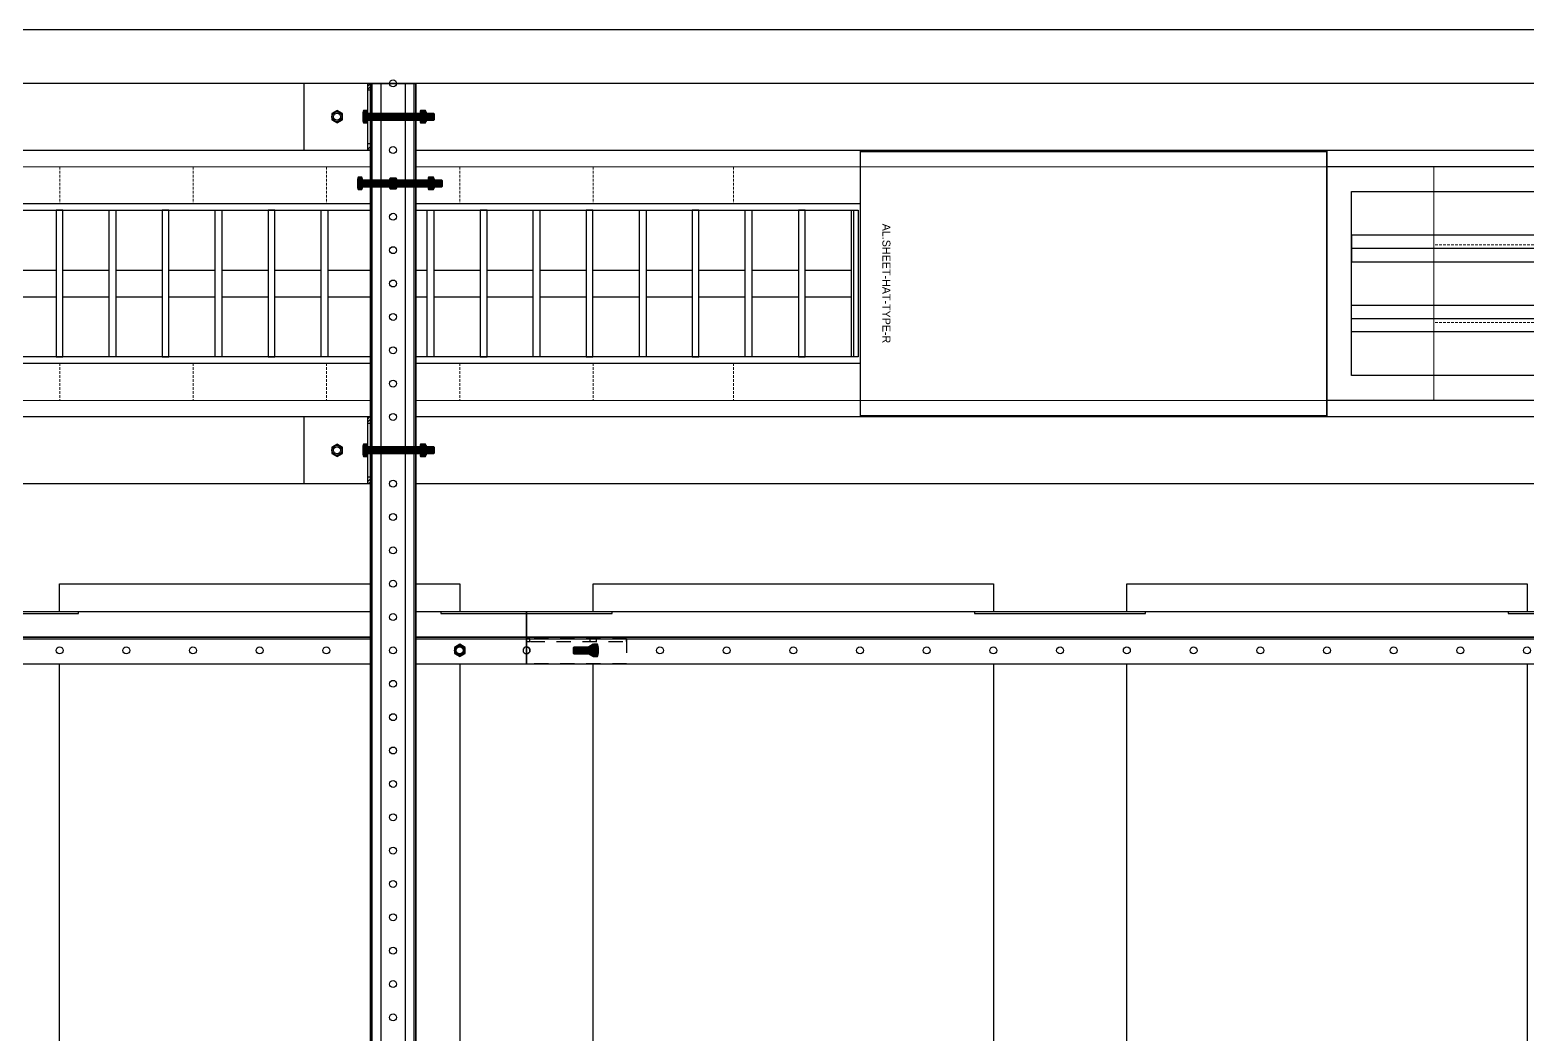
# Model space of a CAD drawing. Header units: millimetres. Extents: x -962357 to -591296, y -223672 to 59420.
# Drawn here: x -793352 to -792230, y -177079 to -176326 of the extents above; entities that cross this region are included whole.
import ezdxf
from ezdxf.enums import TextEntityAlignment as Align

# ---------------------------------------------------------------- set-up
doc = ezdxf.new("R2010")
doc.units = ezdxf.units.MM
doc.linetypes.add('DPA_Hidden 50', pattern=[3, 2, -1])
doc.linetypes.add('TA_HL_003.00000', pattern=[19.5, 10.65, -8.85])
for name, color, linetype in [('000 - H A T C H', 8, 'Continuous'), ('000 - WIPEOUT', 250, 'Continuous'), ('001 - ASCESSORIES', 251, 'Continuous'), ('A04_TUBE SERIES', 2, 'Continuous'), ('A11_ALU.SOLID SHEET', 2, 'Continuous')]:
    doc.layers.add(name, color=color, linetype=linetype)
doc.layers.add('A-GLAZ-CURT', color=2, linetype='Continuous', lineweight=9)
pattern_1 = [(110, (-0.5, 0), (-0.939693, -0.34202), []), (110, (-0.2012, 0.6409), (-0.939693, -0.34202), [1.25, -0.25, 0, -0.25])]

# ---------------------------------------------------------------- blocks, each defined once
blk = doc.blocks.new('*U4621')
at = {"color": 1}
blk.add_wipeout([(600, -60), (-600, -60), (-600, 60), (600, 60)], dxfattribs=at).dxf.layer = '000 - WIPEOUT'
at = {"layer": '001 - ASCESSORIES', "color": 0}
blk.add_lwpolyline([(600, -60), (-600, -60), (-600, 60), (600, 60)], close=True, dxfattribs=at)
at = {"layer": '001 - ASCESSORIES'}
for points in [[(595, -55), (-595, -55), (-595, 55), (595, 55)], [(-2.5, -55), (2.5, -55), (2.5, 55), (-2.5, 55)], [(42.2, -55), (37.2, -55), (37.2, 55), (42.2, 55)], [(77, -55), (82, -55), (82, 55), (77, 55)], [(121.7, -55), (116.7, -55), (116.7, 55), (121.7, 55)], [(156.4, -55), (161.4, -55), (161.4, 55), (156.4, 55)], [(201.2, -55), (196.2, -55), (196.2, 55), (201.2, 55)], [(235.9, -55), (240.9, -55), (240.9, 55), (235.9, 55)], [(280.6, -55), (275.6, -55), (275.6, 55), (280.6, 55)], [(315.4, -55), (320.4, -55), (320.4, 55), (315.4, 55)], [(360.1, -55), (355.1, -55), (355.1, 55), (360.1, 55)], [(394.8, -55), (399.8, -55), (399.8, 55), (394.8, 55)], [(439.6, -55), (434.6, -55), (434.6, 55), (439.6, 55)], [(474.3, -55), (479.3, -55), (479.3, 55), (474.3, 55)], [(519, -55), (514, -55), (514, 55), (519, 55)], [(553.8, -55), (558.8, -55), (558.8, 55), (553.8, 55)], [(598.5, -55), (593.5, -55), (593.5, 55), (598.5, 55)]]:
    blk.add_lwpolyline(points, close=True, dxfattribs=at)
for points in [[(-37.2, 10), (-2.5, 10)], [(2.5, 10), (37.2, 10)], [(42.2, 10), (77, 10)], [(82, 10), (116.7, 10)], [(121.7, 10), (156.4, 10)], [(161.4, 10), (196.2, 10)], [(201.2, 10), (235.9, 10)], [(240.9, 10), (275.6, 10)], [(280.6, 10), (315.4, 10)], [(320.4, 10), (355.1, 10)], [(360.1, 10), (394.8, 10)], [(399.8, 10), (434.6, 10)], [(439.6, 10), (474.3, 10)], [(479.3, 10), (514, 10)], [(519, 10), (553.8, 10)], [(558.8, 10), (593.5, 10)], [(-37.2, -10), (-2.5, -10)], [(2.5, -10), (37.2, -10)], [(42.2, -10), (77, -10)], [(82, -10), (116.7, -10)], [(121.7, -10), (156.4, -10)], [(161.4, -10), (196.2, -10)], [(201.2, -10), (235.9, -10)], [(240.9, -10), (275.6, -10)], [(280.6, -10), (315.4, -10)], [(320.4, -10), (355.1, -10)], [(360.1, -10), (394.8, -10)], [(399.8, -10), (434.6, -10)], [(439.6, -10), (474.3, -10)], [(479.3, -10), (514, -10)], [(519, -10), (553.8, -10)], [(558.8, -10), (593.5, -10)]]:
    blk.add_lwpolyline(points, dxfattribs=at)
blk = doc.blocks.new('*U4622')
at = {"layer": 'A11_ALU.SOLID SHEET', "color": 0}
blk.add_lwpolyline([(350, -98.8), (350, 98.8), (0, 98.8), (0, -98.8)], close=True, dxfattribs=at)
at = {"layer": 'Defpoints', "color": 250}
blk.add_point((0, 0), dxfattribs=at)
blk.add_text('AL.SHEET-HAT-TYPE-R', height=6, rotation=270, dxfattribs=at).set_placement((15, 0), align=Align.BOTTOM_CENTER)
blk = doc.blocks.new('*U4623')
at = {"layer": '001 - ASCESSORIES', "color": 0, "linetype": 'ByBlock'}
blk.add_lwpolyline([(800, 87.5), (-800, 87.5), (-800, -87.5), (800, -87.5)], close=True, dxfattribs=at)
at = {"layer": '001 - ASCESSORIES', "linetype": 'ByBlock'}
for points in [[(-781.5, 69), (781.5, 69), (781.5, -69), (-781.5, -69)], [(781.5, 36.3), (-781.5, 36.3), (-781.5, 16.3), (781.5, 16.3)], [(-781.5, -16.3), (781.5, -16.3), (781.5, -36.3), (-781.5, -36.3)]]:
    blk.add_lwpolyline(points, close=True, dxfattribs=at)
for points in [[(781.5, 26.3), (-781.5, 26.3)], [(-781.5, -26.3), (781.5, -26.3)]]:
    blk.add_lwpolyline(points, dxfattribs=at)
blk = doc.blocks.new('*U4642')
blk.add_attdef('EXTR.OVL-LENGTH_', (-25, -59.1), '', height=5)
blk.add_wipeout([(-25, 0), (25, 0), (25, 67400), (-25, 67400)]).dxf.layer = '000 - WIPEOUT'
at = {"layer": 'A04_TUBE SERIES', "color": 0}
blk.add_lwpolyline([(-25, 0), (25, 0), (25, 67400), (-25, 67400)], close=True, dxfattribs=at)
blk = doc.blocks.new('*U4644')
blk.add_attdef('EXTR.OVL-LENGTH_', (-25, -59.1), '', height=5)
blk.add_wipeout([(-25, 0), (25, 0), (25, 67400), (-25, 67400)]).dxf.layer = '000 - WIPEOUT'
at = {"layer": 'A04_TUBE SERIES', "color": 0}
blk.add_lwpolyline([(-25, 0), (25, 0), (25, 67400), (-25, 67400)], close=True, dxfattribs=at)
blk = doc.blocks.new('*U4717')
at = {"color": 3}
for points in [[(-1050, -24850), (1050, -24850), (1050, -25150), (-1050, -25150)], [(-1050, -25250), (1050, -25250), (1050, -25550), (-1050, -25550)], [(-1050, -25650), (1050, -25650), (1050, -25950), (-1050, -25950)]]:
    blk.add_wipeout(points, dxfattribs=at).dxf.layer = '000 - WIPEOUT'
at = {"layer": 'A11_ALU.SOLID SHEET', "color": 0, "linetype": 'ByBlock'}
for points in [[(-1050, -25150), (1050, -25150), (1050, -24850), (-1050, -24850)], [(-1050, -25550), (1050, -25550), (1050, -25250), (-1050, -25250)], [(-1050, -25950), (1050, -25950), (1050, -25650), (-1050, -25650)]]:
    blk.add_lwpolyline(points, close=True, dxfattribs=at)
blk = doc.blocks.new('000 - ASSCESSORIES_FAMELINE_GALV.BRACKET_FITTING_Z-PROFILE_HR-02B_TOP_VIEW')
blk.add_wipeout([(-1200, 39), (1200, 39), (1200, 0), (-1200, 0)]).dxf.layer = '000 - WIPEOUT'
at = {"layer": '001 - ASCESSORIES', "linetype": 'ByBlock'}
blk.add_line((1200, 20.2), (-1200, 20.2), dxfattribs=at)
at = {"layer": '001 - ASCESSORIES'}
blk.add_line((1200, 19), (-1200, 19), dxfattribs=at)
at = {"layer": '001 - ASCESSORIES', "color": 0}
blk.add_lwpolyline([(-1200, 39), (-1200, 19), (1200, 19), (1200, 39)], close=True, dxfattribs=at)
at = {"layer": '001 - ASCESSORIES'}
blk.add_lwpolyline([(-1200, 19), (-1200, 0), (1200, 0), (1200, 19)], close=True, dxfattribs=at)
at = {"layer": '001 - ASCESSORIES', "color": 2}
for points in [[(-1200, 1.2), (-1200, 0), (-1135.9, 0), (-1135.9, 1.2)], [(-864.1, 1.2), (-864.1, 0), (-735.9, 0), (-735.9, 1.2)], [(335.9, 1.2), (335.9, 0), (464.1, 0), (464.1, 1.2)], [(735.9, 1.2), (735.9, 0), (864.1, 0), (864.1, 1.2)], [(1135.9, 1.2), (1135.9, 0), (1200, 0), (1200, 1.2)]]:
    blk.add_lwpolyline(points, close=True, dxfattribs=at)
at = {"layer": '001 - ASCESSORIES'}
for centre in [(-1150, 29), (-1100, 29), (-1050, 29), (-1000, 29), (-950, 29), (-900, 29), (-850, 29), (450, 29), (500, 29), (550, 29), (600, 29), (650, 29), (700, 29), (750, 29), (800, 29), (850, 29), (900, 29), (950, 29), (1000, 29), (1050, 29), (1100, 29), (1150, 29)]:
    blk.add_circle(centre, 2.6, dxfattribs=at)
for centre, start, end in [((-1200, 29), 270, 90), ((1200, 29), 90, 270)]:
    blk.add_arc(centre, 2.6, start, end, dxfattribs=at)
blk = doc.blocks.new('000 - ASSCESSORIES_FAMELINE_GALV._SPICE-FOR_HR-02B_TOP_VIEW')
at = {"layer": '001 - ASCESSORIES', "linetype": 'ByBlock'}
blk.add_lwpolyline([(-75, 6.8), (75, 6.8), (75, 8.8), (-75, 8.8)], close=True, dxfattribs=at)
at = {"layer": '001 - ASCESSORIES', "color": 0, "linetype": 'ByBlock'}
blk.add_lwpolyline([(-75, 8.8), (75, 8.8), (75, -10), (-75, -10)], close=True, dxfattribs=at)
at = {"layer": '001 - ASCESSORIES', "color": 1}
for points in [[(-57.6, 6.8), (-42.4, 6.8), (-42.4, 8.8), (-57.6, 8.8)], [(-2.6, 6.8), (2.6, 6.8), (2.6, 8.8), (-2.6, 8.8)], [(47.4, 6.8), (52.6, 6.8), (52.6, 8.8), (47.4, 8.8)]]:
    blk.add_lwpolyline(points, close=True, dxfattribs=at)
blk.add_lwpolyline([(-55, -2.6), (-45, -2.6, 1), (-45, 2.6), (-55, 2.6, 1)], format="xyb", close=True, dxfattribs=at)
at = {"layer": '001 - ASCESSORIES'}
for centre in [(0, 0), (50, 0)]:
    blk.add_circle(centre, 2.6, dxfattribs=at)
blk = doc.blocks.new('*U4659')
at = {"layer": '001 - ASCESSORIES', "color": 0, "linetype": 'ByBlock'}
blk.add_blockref('000 - ASSCESSORIES_FAMELINE_GALV._SPICE-FOR_HR-02B_TOP_VIEW', (0, 0), dxfattribs=at)
blk = doc.blocks.new('*U4682')
at = {"color": 1}
for p, q in [((-3.5, 3.5), (3.5, 3.5)), ((-3.5, 0), (3.5, 0))]:
    blk.add_line(p, q, dxfattribs=at)
at = {"color": 0}
for points in [[(-2.3, 3.2, 0.249855), (-4.6, 3.2), (-4.6, 0.3, 0.249855), (-2.3, 0.3)], [(2.3, 3.2, 0.062432), (0, 3.5, 0.062432), (-2.3, 3.2), (-2.3, 0.3, 0.061701), (0, 0, 0.061701), (2.3, 0.3)], [(4.6, 3.2, 0.249855), (2.3, 3.2), (2.3, 0.3, 0.249855), (4.6, 0.3)]]:
    blk.add_lwpolyline(points, format="xyb", close=True, dxfattribs=at)
blk = doc.blocks.new('*U4688')
at = {"layer": '000 - H A T C H'}
h = blk.add_hatch(dxfattribs=at)
h.set_pattern_fill('ANSI35', color=8, scale=4, angle=65)
h.set_pattern_definition(pattern_1)
h.paths.add_polyline_path([(0, -2.5), (14.5, -2.5), (14.5, 2.5), (0, 2.5)])
at = {"color": 8}
blk.add_line((14.5, -2.5), (14.5, 2.5), dxfattribs=at)
at = {"color": 1}
blk.add_lwpolyline([(14.5, 2.5), (0, 2.5), (0, -2.5), (14.5, -2.5), (15, -2), (15, 2)], close=True, dxfattribs=at)
blk = doc.blocks.new('*U4699')
at = {"layer": '000 - H A T C H'}
h = blk.add_hatch(color=250, dxfattribs=at)
h.dxf.hatch_style = 1
edge = h.paths.add_edge_path()
edge.add_line((-0.3, -4.6), (-3.2, -4.6))
edge.add_arc((-1, -3.5), 2.45, 180, 208.0569, ccw=False)
edge.add_line((-3.5, -3.5), (-3.5, 0))
edge.add_arc((5.9, 0), 9.36, 179.9761, 180.0239, ccw=False)
edge.add_line((-3.5, 0), (-3.5, 0))
edge.add_arc((5.9, 0), 9.36, 179.9761, 180.0239, ccw=False)
edge.add_line((-3.5, 0), (-3.5, 3.5))
edge.add_arc((-1, 3.5), 2.45, 151.9431, 180, ccw=False)
edge.add_line((-3.2, 4.6), (-0.3, 4.6))
edge.add_arc((-2.5, 3.5), 2.45, 360, 388.0569, ccw=False)
edge.add_line((0, 3.5), (0, -3.5))
edge.add_arc((-2.5, -3.5), 2.45, 331.9431, 360, ccw=False)
blk.add_blockref('*U4688', (0, 0))
at = {"layer": '001 - ASCESSORIES', "rotation": 90}
blk.add_blockref('*U4682', (0, 0), dxfattribs=at)
blk = doc.blocks.new('*U4663')
at = {"layer": '001 - ASCESSORIES', "color": 0}
blk.add_lwpolyline([(4.6, 0), (2.3, 4), (-2.3, 4), (-4.6, 0), (-2.3, -4), (2.3, -4)], close=True, dxfattribs=at)
at = {"layer": '001 - ASCESSORIES', "color": 8}
blk.add_circle((0, 0), 3.85, dxfattribs=at)
at = {"layer": '001 - ASCESSORIES', "color": 0}
blk.add_circle((0, 0), 2.6, dxfattribs=at)
blk = doc.blocks.new('*U4664')
at = {"layer": '000 - H A T C H'}
h = blk.add_hatch(color=250, dxfattribs=at)
h.dxf.hatch_style = 1
h.paths.add_polyline_path([(4, -2.3), (4, 2.3), (0, 4.6), (-4, 2.3), (-4, -2.3), (0, -4.6)])
h.paths.add_polyline_path([(0, -2.6, -1), (0, 2.6, -1)], flags=16)
at = {"layer": '001 - ASCESSORIES', "color": 0, "rotation": 270}
blk.add_blockref('*U4663', (0, 0), dxfattribs=at)
blk = doc.blocks.new('*U4947')
blk.add_blockref('*U4699', (-25150, -10))
at = {"layer": '001 - ASCESSORIES', "color": 0, "linetype": 'ByBlock'}
blk.add_blockref('000 - ASSCESSORIES_FAMELINE_GALV.BRACKET_FITTING_Z-PROFILE_HR-02B_TOP_VIEW', (-26400, -39), dxfattribs=at)
blk.add_blockref('*U4699', (-25250, -10))
at = {"layer": '001 - ASCESSORIES', "linetype": 'TA_HL_003.00000', "rotation": 180}
blk.add_blockref('*U4659', (-25200, -10), dxfattribs=at)
blk.add_blockref('*U4659', (-25200, -10), dxfattribs=at)
at = {"layer": '001 - ASCESSORIES'}
blk.add_blockref('*U4664', (-25250, -10), dxfattribs=at)
at = {"layer": '001 - ASCESSORIES', "color": 0, "linetype": 'ByBlock'}
blk.add_blockref('000 - ASSCESSORIES_FAMELINE_GALV.BRACKET_FITTING_Z-PROFILE_HR-02B_TOP_VIEW', (-24000, -39), dxfattribs=at)
at = {"layer": '001 - ASCESSORIES'}
blk.add_blockref('*U4664', (-25150, -10), dxfattribs=at)
blk = doc.blocks.new('*U4945')
at = {"color": 6}
blk.add_wipeout([(1425, -17), (-1425, -17), (-1425, 17), (1425, 17)], dxfattribs=at).dxf.layer = '000 - WIPEOUT'
at = {"layer": '001 - ASCESSORIES', "color": 0, "linetype": 'ByBlock'}
for p, q in [((1425, 15.8), (-1425, 15.8)), ((1425, -15.8), (-1425, -15.8))]:
    blk.add_line(p, q, dxfattribs=at)
at = {"layer": '001 - ASCESSORIES', "color": 1}
blk.add_lwpolyline([(1425, 17), (1425, -17), (-1425, -17), (-1425, 17)], close=True, dxfattribs=at)
at = {"layer": '001 - ASCESSORIES', "color": 0, "linetype": 'ByBlock'}
for points in [[(-1425, 17), (-1425, 9), (1425, 9), (1425, 17)], [(-1425, -9), (-1425, -17), (1425, -17), (1425, -9)]]:
    blk.add_lwpolyline(points, close=True, dxfattribs=at)
at = {"layer": '001 - ASCESSORIES', "color": 1, "linetype": 'Continuous'}
for centre in [(-1425, 0), (-1400, 0), (-1375, 0), (-1350, 0), (-1325, 0), (-1300, 0), (-1275, 0), (-1250, 0), (-1225, 0), (-1200, 0), (-1175, 0), (-1150, 0), (-1125, 0), (-1100, 0), (-1075, 0), (-1050, 0), (-1025, 0), (-1000, 0), (-975, 0), (-950, 0), (-925, 0), (-900, 0), (-875, 0), (-850, 0), (-825, 0), (-800, 0), (-775, 0), (-750, 0), (-725, 0)]:
    blk.add_circle(centre, 2.6, dxfattribs=at)
blk = doc.blocks.new('*U4696')
at = {"layer": '000 - H A T C H'}
h = blk.add_hatch(dxfattribs=at)
h.set_pattern_fill('ANSI35', color=8, scale=4, angle=65)
h.set_pattern_definition(pattern_1)
h.paths.add_polyline_path([(0, -2.5), (59.5, -2.5), (59.5, 2.5), (0, 2.5)])
at = {"color": 8}
blk.add_line((59.5, -2.5), (59.5, 2.5), dxfattribs=at)
at = {"color": 1}
blk.add_lwpolyline([(59.5, 2.5), (0, 2.5), (0, -2.5), (59.5, -2.5), (60, -2), (60, 2)], close=True, dxfattribs=at)
blk = doc.blocks.new('*U4748')
at = {"layer": '000 - H A T C H'}
h = blk.add_hatch(color=250, dxfattribs=at)
h.dxf.hatch_style = 1
edge = h.paths.add_edge_path()
edge.add_line((-0.3, -4.6), (-3.2, -4.6))
edge.add_arc((-1, -3.5), 2.45, 180, 208.0569, ccw=False)
edge.add_line((-3.5, -3.5), (-3.5, 0))
edge.add_arc((5.9, 0), 9.36, 179.9761, 180.0239, ccw=False)
edge.add_line((-3.5, 0), (-3.5, 0))
edge.add_arc((5.9, 0), 9.36, 179.9761, 180.0239, ccw=False)
edge.add_line((-3.5, 0), (-3.5, 3.5))
edge.add_arc((-1, 3.5), 2.45, 151.9431, 180, ccw=False)
edge.add_line((-3.2, 4.6), (-0.3, 4.6))
edge.add_arc((-2.5, 3.5), 2.45, 360, 388.0569, ccw=False)
edge.add_line((0, 3.5), (0, -3.5))
edge.add_arc((-2.5, -3.5), 2.45, 331.9431, 360, ccw=False)
blk.add_blockref('*U4696', (0, 0))
at = {"layer": '001 - ASCESSORIES', "rotation": 90}
blk.add_blockref('*U4682', (0, 0), dxfattribs=at)
blk = doc.blocks.new('*U4662')
at = {"color": 1}
for p, q in [((-3.5, 4.5), (3.5, 4.5)), ((-3.5, 0), (3.5, 0))]:
    blk.add_line(p, q, dxfattribs=at)
at = {"color": 0}
for points in [[(-2.3, 4.2, 0.249893), (-4.6, 4.2), (-4.6, 0.3, 0.249893), (-2.3, 0.3)], [(2.3, 4.2, 0.062422), (0, 4.5, 0.062422), (-2.3, 4.2), (-2.3, 0.3, 0.061692), (0, 0, 0.061692), (2.3, 0.3)], [(4.6, 4.2, 0.249893), (2.3, 4.2), (2.3, 0.3, 0.249893), (4.6, 0.3)]]:
    blk.add_lwpolyline(points, format="xyb", close=True, dxfattribs=at)
blk = doc.blocks.new('*U4707')
at = {"layer": '000 - H A T C H'}
h = blk.add_hatch(color=250, dxfattribs=at)
h.dxf.hatch_style = 1
edge = h.paths.add_edge_path()
edge.add_line((0.3, 4.6), (4.2, 4.6))
edge.add_arc((2, 3.5), 2.45, 0, 28.0609, ccw=False)
edge.add_line((4.5, 3.5), (4.5, 0))
edge.add_arc((-4.9, 0), 9.36, -0.0239, 0.0239, ccw=False)
edge.add_line((4.5, 0), (4.5, 0))
edge.add_arc((-4.9, 0), 9.36, -0.0239, 0.0239, ccw=False)
edge.add_line((4.5, 0), (4.5, -3.5))
edge.add_arc((2, -3.5), 2.45, -28.0609, 0, ccw=False)
edge.add_line((4.2, -4.6), (0.3, -4.6))
edge.add_arc((2.5, -3.5), 2.45, 180, 208.0609, ccw=False)
edge.add_line((0, -3.5), (0, 3.5))
edge.add_arc((2.5, 3.5), 2.45, 151.9391, 180, ccw=False)
at = {"layer": '001 - ASCESSORIES', "color": 0, "rotation": 270}
blk.add_blockref('*U4662', (0, 0), dxfattribs=at)
blk = doc.blocks.new('*U4821')
at = {"layer": '001 - ASCESSORIES'}
blk.add_blockref('*U4748', (-23, 0), dxfattribs=at)
at = {"layer": '001 - ASCESSORIES', "color": 2}
for rotation in [90, 90, 270, 270]:
    blk.add_blockref('*U4664', (0, 0), dxfattribs=dict(at, rotation=rotation))
at = {"layer": '001 - ASCESSORIES', "color": 1}
blk.add_blockref('*U4707', (26.2, 0), dxfattribs=at)
blk = doc.blocks.new('000 - ASSCESSORIES_FAMELINE_AL.EXTR._L-PROFILE_50x68mm._non-code_TOP_VIEW')
blk.add_wipeout([(-50, -25), (0, -25), (0, 25), (-50, 25)]).dxf.layer = '000 - WIPEOUT'
at = {"layer": '000 - H A T C H'}
h = blk.add_hatch(dxfattribs=at)
h.set_pattern_fill('ANSI32', color=8, scale=0.5)
h.set_pattern_definition([(45, (-14193.569, 11847.092), (-3.367596, 3.367596), []), (45, (-14191.324, 11847.092), (-3.367596, 3.367596), [])])
h.paths.add_polyline_path([(-2, 20), (0, 20), (0, 25), (-2, 25)])
h.paths.add_polyline_path([(0, -20), (-2, -20), (-2, -25), (0, -25)])
at = {"layer": '001 - ASCESSORIES', "color": 0}
for p, q in [((0, 20), (-2, 20)), ((-2, -20), (0, -20))]:
    blk.add_line(p, q, dxfattribs=at)
at = {"layer": '001 - ASCESSORIES', "color": 1}
blk.add_line((-2, -20), (-2, 20), dxfattribs=at)
at = {"layer": '001 - ASCESSORIES'}
blk.add_lwpolyline([(-50, -25), (0, -25), (0, 25), (-50, 25)], close=True, dxfattribs=at)
at = {"layer": '001 - ASCESSORIES', "color": 0}
for points in [[(-2, 25), (0, 25), (0, 20), (-2, 20)], [(-2, -20), (0, -20), (0, -25), (-2, -25)]]:
    blk.add_lwpolyline(points, close=True, dxfattribs=at)
at = {"layer": '001 - ASCESSORIES', "color": 1}
blk.add_circle((-25, 0), 2.6, dxfattribs=at)
blk = doc.blocks.new('*U4738')
at = {"layer": '001 - ASCESSORIES', "color": 0}
blk.add_blockref('000 - ASSCESSORIES_FAMELINE_AL.EXTR._L-PROFILE_50x68mm._non-code_TOP_VIEW', (0, 0), dxfattribs=at)
blk = doc.blocks.new('*U4683')
blk.add_circle((0, 0), 3.66)
at = {"layer": '001 - ASCESSORIES', "color": 0}
blk.add_lwpolyline([(4.6, 0), (2.3, 4), (-2.3, 4), (-4.6, 0), (-2.3, -4), (2.3, -4)], close=True, dxfattribs=at)
at = {"layer": '001 - ASCESSORIES', "color": 8}
blk.add_circle((0, 0), 3.85, dxfattribs=at)
blk = doc.blocks.new('*U4715')
at = {"layer": '001 - ASCESSORIES', "rotation": 90}
blk.add_blockref('*U4683', (0, 0), dxfattribs=at)
blk = doc.blocks.new('*U4751')
at = {"layer": '001 - ASCESSORIES'}
blk.add_blockref('*U4715', (0, 0), dxfattribs=at)
blk = doc.blocks.new('*U4694')
at = {"layer": '000 - H A T C H'}
h = blk.add_hatch(dxfattribs=at)
h.set_pattern_fill('ANSI35', color=8, scale=4, angle=65)
h.set_pattern_definition(pattern_1)
h.paths.add_polyline_path([(0, -2.5), (49.5, -2.5), (49.5, 2.5), (0, 2.5)])
at = {"color": 8}
blk.add_line((49.5, -2.5), (49.5, 2.5), dxfattribs=at)
at = {"color": 1}
blk.add_lwpolyline([(49.5, 2.5), (0, 2.5), (0, -2.5), (49.5, -2.5), (50, -2), (50, 2)], close=True, dxfattribs=at)
blk = doc.blocks.new('*U4746')
at = {"layer": '000 - H A T C H'}
h = blk.add_hatch(color=250, dxfattribs=at)
h.dxf.hatch_style = 1
edge = h.paths.add_edge_path()
edge.add_line((-0.3, -4.6), (-3.2, -4.6))
edge.add_arc((-1, -3.5), 2.45, 180, 208.0569, ccw=False)
edge.add_line((-3.5, -3.5), (-3.5, 0))
edge.add_arc((5.9, 0), 9.36, 179.9761, 180.0239, ccw=False)
edge.add_line((-3.5, 0), (-3.5, 0))
edge.add_arc((5.9, 0), 9.36, 179.9761, 180.0239, ccw=False)
edge.add_line((-3.5, 0), (-3.5, 3.5))
edge.add_arc((-1, 3.5), 2.45, 151.9431, 180, ccw=False)
edge.add_line((-3.2, 4.6), (-0.3, 4.6))
edge.add_arc((-2.5, 3.5), 2.45, 360, 388.0569, ccw=False)
edge.add_line((0, 3.5), (0, -3.5))
edge.add_arc((-2.5, -3.5), 2.45, 331.9431, 360, ccw=False)
blk.add_blockref('*U4694', (0, 0))
at = {"layer": '001 - ASCESSORIES', "rotation": 90}
blk.add_blockref('*U4682', (0, 0), dxfattribs=at)
blk = doc.blocks.new('*U4752')
at = {"layer": '001 - ASCESSORIES'}
for name, p in [('*U4746', (0, 0)), ('*U4707', (39.2, 0))]:
    blk.add_blockref(name, p, dxfattribs=at)
blk = doc.blocks.new('*U4794')
at = {"color": 2}
blk.add_blockref('*U4738', (0, 0), dxfattribs=at)
for name, p in [('*U4751', (-25, 0)), ('*U4752', (-2, 0))]:
    blk.add_blockref(name, p)
blk = doc.blocks.new('*U4956')
blk.add_lwpolyline([(27650, -552), (-107450, -552), (-107450, -3555), (27650, -3555)], close=True)
blk.add_blockref('*U4623', (-46900, -742))
blk.add_blockref('*U4623', (-46900, -742))
blk.add_blockref('*U4621', (-48650, -742))
at = {"layer": 'A11_ALU.SOLID SHEET', "color": 0, "linetype": 'ByBlock', "xscale": -1, "rotation": 90}
blk.add_blockref('*U4717', (-73500, -2017), dxfattribs=at)
at = {"layer": '001 - ASCESSORIES', "linetype": 'ByBlock', "rotation": 180}
blk.add_blockref('*U4947', (-73500, -1027), dxfattribs=at)
at = {"layer": 'A11_ALU.SOLID SHEET', "color": 1}
blk.add_blockref('*U4622', (-48050, -742), dxfattribs=at)
blk.add_blockref('*U4621', (-48650, -742))
blk.add_blockref('*U4622', (-48050, -742), dxfattribs=at)
at = {"layer": 'A04_TUBE SERIES', "color": 0, "linetype": 'ByBlock', "rotation": 90}
for name, p in [('*U4642', (-39950, -617)), ('*U4644', (-39950, -867))]:
    blk.add_blockref(name, p, dxfattribs=at)
at = {"layer": '001 - ASCESSORIES', "linetype": 'ByBlock', "rotation": 270}
blk.add_blockref('*U4945', (-48400, -2017), dxfattribs=at)
at = {"layer": '001 - ASCESSORIES', "linetype": 'ByBlock'}
for name, p in [('*U4794', (-48417, -617)), ('*U4821', (-48400, -667)), ('*U4794', (-48417, -867))]:
    blk.add_blockref(name, p, dxfattribs=at)
blk = doc.blocks.new('DPA_CP_Metal Ceiling Air Supply1 - Linear Diffuser Air Supply-12404980-4160-01 UPPER PLATFORM LEVEL - REFLECTED CEILING PLAN')
at = {"layer": 'A-GLAZ-CURT'}
for p, q in [((-788882.4, 2701.5), (-788882.4, 2976.5)), ((-788882.4, 2976.5), (-787282.4, 2976.5)), ((-788882.4, 2701.5), (-788882.4, 2976.5)), ((-788882.4, 2976.5), (-787282.4, 2976.5)), ((-788882.4, 2976.5), (-787282.4, 2976.5)), ((-788882.4, 2701.5), (-788882.4, 2976.5)), ((-787282.4, 2926.5), (-788882.4, 2926.5)), ((-788802.4, 2926.5), (-788802.4, 2751.5)), ((-787282.4, 2751.5), (-788882.4, 2751.5)), ((-788882.4, 2701.5), (-787282.4, 2701.5)), ((-787282.4, 2701.5), (-788882.4, 2701.5)), ((-787282.4, 2701.5), (-788882.4, 2701.5))]:
    blk.add_line(p, q, dxfattribs=at)
at = {"layer": 'A-GLAZ-CURT', "linetype": 'DPA_Hidden 50'}
for p, q in [((-787362.4, 2868.2), (-788802.4, 2868.2)), ((-787362.4, 2809.9), (-788802.4, 2809.9))]:
    blk.add_line(p, q, dxfattribs=at)
blk = doc.blocks.new('DPA_CP_Metal Ceiling Panel1 - Horizontal with Gap-16028279-4160-01 UPPER PLATFORM LEVEL - REFLECTED CEILING PLAN')
at = {"layer": 'A-GLAZ-CURT'}
for p, q in [((-787282.4, 2701.5), (-787282.4, 2976.5)), ((-787282.4, 2701.5), (-787282.4, 2976.5)), ((-787282.4, 2976.5), (-786932.4, 2976.5)), ((-787282.4, 2976.5), (-786932.4, 2976.5)), ((-787282.4, 2701.5), (-787282.4, 2976.5)), ((-786932.4, 2701.5), (-786932.4, 2976.5)), ((-786932.4, 2976.5), (-786932.4, 2701.5)), ((-786932.4, 2976.5), (-786932.4, 2701.5)), ((-787282.4, 2926.5), (-786932.4, 2926.5)), ((-787282.4, 2751.5), (-786932.4, 2751.5)), ((-787282.4, 2701.5), (-786932.4, 2701.5)), ((-786932.4, 2701.5), (-787282.4, 2701.5)), ((-786932.4, 2701.5), (-787282.4, 2701.5))]:
    blk.add_line(p, q, dxfattribs=at)
blk = doc.blocks.new('DPA_CP_Metal Ceiling Luminaire2 - Linear Luminaire-12404975-4160-01 UPPER PLATFORM LEVEL - REFLECTED CEILING PLAN')
at = {"layer": 'A-GLAZ-CURT'}
for p, q in [((-786932.4, 2976.5), (-785732.4, 2976.5)), ((-785732.4, 2976.5), (-786932.4, 2976.5)), ((-786932.4, 2976.5), (-785732.4, 2976.5)), ((-785732.4, 2976.5), (-785732.4, 2701.5)), ((-785732.4, 2701.5), (-785732.4, 2976.5)), ((-785732.4, 2939), (-785732.4, 2701.5)), ((-786932.4, 2926.5), (-785732.4, 2926.5)), ((-786932.4, 2751.5), (-785732.4, 2751.5)), ((-785732.4, 2701.5), (-786932.4, 2701.5)), ((-785732.4, 2701.5), (-786932.4, 2701.5)), ((-786932.4, 2701.5), (-785732.4, 2701.5))]:
    blk.add_line(p, q, dxfattribs=at)
at = {"layer": 'A-GLAZ-CURT', "linetype": 'DPA_Hidden 50'}
for p, q in [((-786332.4, 2926.5), (-786332.4, 2751.5)), ((-786232.4, 2926.5), (-786232.4, 2751.5)), ((-786132.4, 2926.5), (-786132.4, 2751.5)), ((-786032.4, 2926.5), (-786032.4, 2751.5)), ((-785932.4, 2926.5), (-785932.4, 2751.5)), ((-785827.4, 2926.5), (-785827.4, 2751.5))]:
    blk.add_line(p, q, dxfattribs=at)
blk = doc.blocks.new('*U453')
at = {"color": 1}
blk.add_wipeout([(600, -60), (-600, -60), (-600, 60), (600, 60)], dxfattribs=at).dxf.layer = '000 - WIPEOUT'
at = {"layer": '001 - ASCESSORIES', "color": 0}
blk.add_lwpolyline([(600, -60), (-600, -60), (-600, 60), (600, 60)], close=True, dxfattribs=at)
at = {"layer": '001 - ASCESSORIES'}
for points in [[(595, -55), (-595, -55), (-595, 55), (595, 55)], [(-2.5, -55), (2.5, -55), (2.5, 55), (-2.5, 55)], [(42.2, -55), (37.2, -55), (37.2, 55), (42.2, 55)], [(77, -55), (82, -55), (82, 55), (77, 55)], [(121.7, -55), (116.7, -55), (116.7, 55), (121.7, 55)], [(156.4, -55), (161.4, -55), (161.4, 55), (156.4, 55)], [(201.2, -55), (196.2, -55), (196.2, 55), (201.2, 55)], [(235.9, -55), (240.9, -55), (240.9, 55), (235.9, 55)], [(280.6, -55), (275.6, -55), (275.6, 55), (280.6, 55)], [(315.4, -55), (320.4, -55), (320.4, 55), (315.4, 55)], [(360.1, -55), (355.1, -55), (355.1, 55), (360.1, 55)], [(394.8, -55), (399.8, -55), (399.8, 55), (394.8, 55)], [(439.6, -55), (434.6, -55), (434.6, 55), (439.6, 55)], [(474.3, -55), (479.3, -55), (479.3, 55), (474.3, 55)], [(519, -55), (514, -55), (514, 55), (519, 55)], [(553.8, -55), (558.8, -55), (558.8, 55), (553.8, 55)], [(598.5, -55), (593.5, -55), (593.5, 55), (598.5, 55)]]:
    blk.add_lwpolyline(points, close=True, dxfattribs=at)
for points in [[(-37.2, 10), (-2.5, 10)], [(2.5, 10), (37.2, 10)], [(42.2, 10), (77, 10)], [(82, 10), (116.7, 10)], [(121.7, 10), (156.4, 10)], [(161.4, 10), (196.2, 10)], [(201.2, 10), (235.9, 10)], [(240.9, 10), (275.6, 10)], [(280.6, 10), (315.4, 10)], [(320.4, 10), (355.1, 10)], [(360.1, 10), (394.8, 10)], [(399.8, 10), (434.6, 10)], [(439.6, 10), (474.3, 10)], [(479.3, 10), (514, 10)], [(519, 10), (553.8, 10)], [(558.8, 10), (593.5, 10)], [(-37.2, -10), (-2.5, -10)], [(2.5, -10), (37.2, -10)], [(42.2, -10), (77, -10)], [(82, -10), (116.7, -10)], [(121.7, -10), (156.4, -10)], [(161.4, -10), (196.2, -10)], [(201.2, -10), (235.9, -10)], [(240.9, -10), (275.6, -10)], [(280.6, -10), (315.4, -10)], [(320.4, -10), (355.1, -10)], [(360.1, -10), (394.8, -10)], [(399.8, -10), (434.6, -10)], [(439.6, -10), (474.3, -10)], [(479.3, -10), (514, -10)], [(519, -10), (553.8, -10)], [(558.8, -10), (593.5, -10)]]:
    blk.add_lwpolyline(points, dxfattribs=at)
blk = doc.blocks.new('*U431')
at = {"layer": 'A11_ALU.SOLID SHEET', "color": 0}
blk.add_lwpolyline([(350, -98.8), (350, 98.8), (0, 98.8), (0, -98.8)], close=True, dxfattribs=at)
at = {"layer": 'Defpoints', "color": 250}
blk.add_point((0, 0), dxfattribs=at)
blk.add_text('AL.SHEET-HAT-TYPE-R', height=6, rotation=270, dxfattribs=at).set_placement((15, 0), align=Align.BOTTOM_CENTER)
blk = doc.blocks.new('*U340')
at = {"layer": '001 - ASCESSORIES', "color": 0, "linetype": 'ByBlock'}
blk.add_lwpolyline([(800, 87.5), (-800, 87.5), (-800, -87.5), (800, -87.5)], close=True, dxfattribs=at)
at = {"layer": '001 - ASCESSORIES', "linetype": 'ByBlock'}
for points in [[(-781.5, 69), (781.5, 69), (781.5, -69), (-781.5, -69)], [(781.5, 36.3), (-781.5, 36.3), (-781.5, 16.3), (781.5, 16.3)], [(-781.5, -16.3), (781.5, -16.3), (781.5, -36.3), (-781.5, -36.3)]]:
    blk.add_lwpolyline(points, close=True, dxfattribs=at)
for points in [[(781.5, 26.3), (-781.5, 26.3)], [(-781.5, -26.3), (781.5, -26.3)]]:
    blk.add_lwpolyline(points, dxfattribs=at)
blk = doc.blocks.new('*U722')
blk.add_attdef('EXTR.OVL-LENGTH_', (-25, -59.1), '', height=5)
blk.add_wipeout([(-25, 0), (25, 0), (25, 67400), (-25, 67400)]).dxf.layer = '000 - WIPEOUT'
at = {"layer": 'A04_TUBE SERIES', "color": 0}
blk.add_lwpolyline([(-25, 0), (25, 0), (25, 67400), (-25, 67400)], close=True, dxfattribs=at)
blk = doc.blocks.new('*U724')
blk.add_attdef('EXTR.OVL-LENGTH_', (-25, -59.1), '', height=5)
blk.add_wipeout([(-25, 0), (25, 0), (25, 67400), (-25, 67400)]).dxf.layer = '000 - WIPEOUT'
at = {"layer": 'A04_TUBE SERIES', "color": 0}
blk.add_lwpolyline([(-25, 0), (25, 0), (25, 67400), (-25, 67400)], close=True, dxfattribs=at)
blk = doc.blocks.new('*U695')
at = {"color": 3}
for points in [[(-1050, -24850), (1050, -24850), (1050, -25150), (-1050, -25150)], [(-1050, -25250), (1050, -25250), (1050, -25550), (-1050, -25550)], [(-1050, -25650), (1050, -25650), (1050, -25950), (-1050, -25950)]]:
    blk.add_wipeout(points, dxfattribs=at).dxf.layer = '000 - WIPEOUT'
at = {"layer": 'A11_ALU.SOLID SHEET', "color": 0, "linetype": 'ByBlock'}
for points in [[(-1050, -25150), (1050, -25150), (1050, -24850), (-1050, -24850)], [(-1050, -25550), (1050, -25550), (1050, -25250), (-1050, -25250)], [(-1050, -25950), (1050, -25950), (1050, -25650), (-1050, -25650)]]:
    blk.add_lwpolyline(points, close=True, dxfattribs=at)
blk = doc.blocks.new('*U670')
at = {"layer": '001 - ASCESSORIES', "color": 0, "linetype": 'ByBlock'}
blk.add_blockref('000 - ASSCESSORIES_FAMELINE_GALV._SPICE-FOR_HR-02B_TOP_VIEW', (0, 0), dxfattribs=at)
blk = doc.blocks.new('*U351')
at = {"color": 1}
for p, q in [((-3.5, 3.5), (3.5, 3.5)), ((-3.5, 0), (3.5, 0))]:
    blk.add_line(p, q, dxfattribs=at)
at = {"color": 0}
for points in [[(-2.3, 3.2, 0.249855), (-4.6, 3.2), (-4.6, 0.3, 0.249855), (-2.3, 0.3)], [(2.3, 3.2, 0.062432), (0, 3.5, 0.062432), (-2.3, 3.2), (-2.3, 0.3, 0.061701), (0, 0, 0.061701), (2.3, 0.3)], [(4.6, 3.2, 0.249855), (2.3, 3.2), (2.3, 0.3, 0.249855), (4.6, 0.3)]]:
    blk.add_lwpolyline(points, format="xyb", close=True, dxfattribs=at)
blk = doc.blocks.new('*U357')
at = {"layer": '000 - H A T C H'}
h = blk.add_hatch(dxfattribs=at)
h.set_pattern_fill('ANSI35', color=8, scale=4, angle=65)
h.set_pattern_definition(pattern_1)
h.paths.add_polyline_path([(0, -2.5), (14.5, -2.5), (14.5, 2.5), (0, 2.5)])
at = {"color": 8}
blk.add_line((14.5, -2.5), (14.5, 2.5), dxfattribs=at)
at = {"color": 1}
blk.add_lwpolyline([(14.5, 2.5), (0, 2.5), (0, -2.5), (14.5, -2.5), (15, -2), (15, 2)], close=True, dxfattribs=at)
blk = doc.blocks.new('*U666')
at = {"layer": '000 - H A T C H'}
h = blk.add_hatch(color=250, dxfattribs=at)
h.dxf.hatch_style = 1
edge = h.paths.add_edge_path()
edge.add_line((-0.3, -4.6), (-3.2, -4.6))
edge.add_arc((-1, -3.5), 2.45, 180, 208.0569, ccw=False)
edge.add_line((-3.5, -3.5), (-3.5, 0))
edge.add_arc((5.9, 0), 9.36, 179.9761, 180.0239, ccw=False)
edge.add_line((-3.5, 0), (-3.5, 0))
edge.add_arc((5.9, 0), 9.36, 179.9761, 180.0239, ccw=False)
edge.add_line((-3.5, 0), (-3.5, 3.5))
edge.add_arc((-1, 3.5), 2.45, 151.9431, 180, ccw=False)
edge.add_line((-3.2, 4.6), (-0.3, 4.6))
edge.add_arc((-2.5, 3.5), 2.45, 360, 388.0569, ccw=False)
edge.add_line((0, 3.5), (0, -3.5))
edge.add_arc((-2.5, -3.5), 2.45, 331.9431, 360, ccw=False)
blk.add_blockref('*U357', (0, 0))
at = {"layer": '001 - ASCESSORIES', "rotation": 90}
blk.add_blockref('*U351', (0, 0), dxfattribs=at)
blk = doc.blocks.new('*U350')
at = {"layer": '001 - ASCESSORIES', "color": 0}
blk.add_lwpolyline([(4.6, 0), (2.3, 4), (-2.3, 4), (-4.6, 0), (-2.3, -4), (2.3, -4)], close=True, dxfattribs=at)
at = {"layer": '001 - ASCESSORIES', "color": 8}
blk.add_circle((0, 0), 3.85, dxfattribs=at)
at = {"layer": '001 - ASCESSORIES', "color": 0}
blk.add_circle((0, 0), 2.6, dxfattribs=at)
blk = doc.blocks.new('*U671')
at = {"layer": '000 - H A T C H'}
h = blk.add_hatch(color=250, dxfattribs=at)
h.dxf.hatch_style = 1
h.paths.add_polyline_path([(4, -2.3), (4, 2.3), (0, 4.6), (-4, 2.3), (-4, -2.3), (0, -4.6)])
h.paths.add_polyline_path([(0, -2.6, -1), (0, 2.6, -1)], flags=16)
at = {"layer": '001 - ASCESSORIES', "color": 0, "rotation": 270}
blk.add_blockref('*U350', (0, 0), dxfattribs=at)
blk = doc.blocks.new('*U656')
blk.add_blockref('*U666', (-25150, -10))
at = {"layer": '001 - ASCESSORIES', "color": 0, "linetype": 'ByBlock'}
blk.add_blockref('000 - ASSCESSORIES_FAMELINE_GALV.BRACKET_FITTING_Z-PROFILE_HR-02B_TOP_VIEW', (-26400, -39), dxfattribs=at)
blk.add_blockref('*U666', (-25250, -10))
at = {"layer": '001 - ASCESSORIES', "linetype": 'TA_HL_003.00000', "rotation": 180}
blk.add_blockref('*U670', (-25200, -10), dxfattribs=at)
blk.add_blockref('*U670', (-25200, -10), dxfattribs=at)
at = {"layer": '001 - ASCESSORIES'}
blk.add_blockref('*U671', (-25250, -10), dxfattribs=at)
at = {"layer": '001 - ASCESSORIES', "color": 0, "linetype": 'ByBlock'}
blk.add_blockref('000 - ASSCESSORIES_FAMELINE_GALV.BRACKET_FITTING_Z-PROFILE_HR-02B_TOP_VIEW', (-24000, -39), dxfattribs=at)
at = {"layer": '001 - ASCESSORIES'}
blk.add_blockref('*U671', (-25150, -10), dxfattribs=at)
blk = doc.blocks.new('*U558')
at = {"color": 6}
blk.add_wipeout([(1425, -17), (-1425, -17), (-1425, 17), (1425, 17)], dxfattribs=at).dxf.layer = '000 - WIPEOUT'
at = {"layer": '001 - ASCESSORIES', "color": 0, "linetype": 'ByBlock'}
for p, q in [((1425, 15.8), (-1425, 15.8)), ((1425, -15.8), (-1425, -15.8))]:
    blk.add_line(p, q, dxfattribs=at)
at = {"layer": '001 - ASCESSORIES', "color": 1}
blk.add_lwpolyline([(1425, 17), (1425, -17), (-1425, -17), (-1425, 17)], close=True, dxfattribs=at)
at = {"layer": '001 - ASCESSORIES', "color": 0, "linetype": 'ByBlock'}
for points in [[(-1425, 17), (-1425, 9), (1425, 9), (1425, 17)], [(-1425, -9), (-1425, -17), (1425, -17), (1425, -9)]]:
    blk.add_lwpolyline(points, close=True, dxfattribs=at)
at = {"layer": '001 - ASCESSORIES', "color": 1, "linetype": 'Continuous'}
for centre in [(-1425, 0), (-1400, 0), (-1375, 0), (-1350, 0), (-1325, 0), (-1300, 0), (-1275, 0), (-1250, 0), (-1225, 0), (-1200, 0), (-1175, 0), (-1150, 0), (-1125, 0), (-1100, 0), (-1075, 0), (-1050, 0), (-1025, 0), (-1000, 0), (-975, 0), (-950, 0), (-925, 0), (-900, 0), (-875, 0), (-850, 0), (-825, 0), (-800, 0), (-775, 0), (-750, 0), (-725, 0)]:
    blk.add_circle(centre, 2.6, dxfattribs=at)
blk = doc.blocks.new('*U365')
at = {"layer": '000 - H A T C H'}
h = blk.add_hatch(dxfattribs=at)
h.set_pattern_fill('ANSI35', color=8, scale=4, angle=65)
h.set_pattern_definition(pattern_1)
h.paths.add_polyline_path([(0, -2.5), (59.5, -2.5), (59.5, 2.5), (0, 2.5)])
at = {"color": 8}
blk.add_line((59.5, -2.5), (59.5, 2.5), dxfattribs=at)
at = {"color": 1}
blk.add_lwpolyline([(59.5, 2.5), (0, 2.5), (0, -2.5), (59.5, -2.5), (60, -2), (60, 2)], close=True, dxfattribs=at)
blk = doc.blocks.new('*U583')
at = {"layer": '000 - H A T C H'}
h = blk.add_hatch(color=250, dxfattribs=at)
h.dxf.hatch_style = 1
edge = h.paths.add_edge_path()
edge.add_line((-0.3, -4.6), (-3.2, -4.6))
edge.add_arc((-1, -3.5), 2.45, 180, 208.0569, ccw=False)
edge.add_line((-3.5, -3.5), (-3.5, 0))
edge.add_arc((5.9, 0), 9.36, 179.9761, 180.0239, ccw=False)
edge.add_line((-3.5, 0), (-3.5, 0))
edge.add_arc((5.9, 0), 9.36, 179.9761, 180.0239, ccw=False)
edge.add_line((-3.5, 0), (-3.5, 3.5))
edge.add_arc((-1, 3.5), 2.45, 151.9431, 180, ccw=False)
edge.add_line((-3.2, 4.6), (-0.3, 4.6))
edge.add_arc((-2.5, 3.5), 2.45, 360, 388.0569, ccw=False)
edge.add_line((0, 3.5), (0, -3.5))
edge.add_arc((-2.5, -3.5), 2.45, 331.9431, 360, ccw=False)
blk.add_blockref('*U365', (0, 0))
at = {"layer": '001 - ASCESSORIES', "rotation": 90}
blk.add_blockref('*U351', (0, 0), dxfattribs=at)
blk = doc.blocks.new('*U349')
at = {"color": 1}
for p, q in [((-3.5, 4.5), (3.5, 4.5)), ((-3.5, 0), (3.5, 0))]:
    blk.add_line(p, q, dxfattribs=at)
at = {"color": 0}
for points in [[(-2.3, 4.2, 0.249893), (-4.6, 4.2), (-4.6, 0.3, 0.249893), (-2.3, 0.3)], [(2.3, 4.2, 0.062422), (0, 4.5, 0.062422), (-2.3, 4.2), (-2.3, 0.3, 0.061692), (0, 0, 0.061692), (2.3, 0.3)], [(4.6, 4.2, 0.249893), (2.3, 4.2), (2.3, 0.3, 0.249893), (4.6, 0.3)]]:
    blk.add_lwpolyline(points, format="xyb", close=True, dxfattribs=at)
blk = doc.blocks.new('*U667')
at = {"layer": '000 - H A T C H'}
h = blk.add_hatch(color=250, dxfattribs=at)
h.dxf.hatch_style = 1
edge = h.paths.add_edge_path()
edge.add_line((0.3, 4.6), (4.2, 4.6))
edge.add_arc((2, 3.5), 2.45, 0, 28.0609, ccw=False)
edge.add_line((4.5, 3.5), (4.5, 0))
edge.add_arc((-4.9, 0), 9.36, -0.0239, 0.0239, ccw=False)
edge.add_line((4.5, 0), (4.5, 0))
edge.add_arc((-4.9, 0), 9.36, -0.0239, 0.0239, ccw=False)
edge.add_line((4.5, 0), (4.5, -3.5))
edge.add_arc((2, -3.5), 2.45, -28.0609, 0, ccw=False)
edge.add_line((4.2, -4.6), (0.3, -4.6))
edge.add_arc((2.5, -3.5), 2.45, 180, 208.0609, ccw=False)
edge.add_line((0, -3.5), (0, 3.5))
edge.add_arc((2.5, 3.5), 2.45, 151.9391, 180, ccw=False)
at = {"layer": '001 - ASCESSORIES', "color": 0, "rotation": 270}
blk.add_blockref('*U349', (0, 0), dxfattribs=at)
blk = doc.blocks.new('*U686')
at = {"layer": '001 - ASCESSORIES'}
blk.add_blockref('*U583', (-23, 0), dxfattribs=at)
at = {"layer": '001 - ASCESSORIES', "color": 2}
for rotation in [90, 90, 270, 270]:
    blk.add_blockref('*U671', (0, 0), dxfattribs=dict(at, rotation=rotation))
at = {"layer": '001 - ASCESSORIES', "color": 1}
blk.add_blockref('*U667', (26.2, 0), dxfattribs=at)
blk = doc.blocks.new('*U573')
at = {"layer": '001 - ASCESSORIES', "color": 0}
blk.add_blockref('000 - ASSCESSORIES_FAMELINE_AL.EXTR._L-PROFILE_50x68mm._non-code_TOP_VIEW', (0, 0), dxfattribs=at)
blk = doc.blocks.new('*U352')
blk.add_circle((0, 0), 3.66)
at = {"layer": '001 - ASCESSORIES', "color": 0}
blk.add_lwpolyline([(4.6, 0), (2.3, 4), (-2.3, 4), (-4.6, 0), (-2.3, -4), (2.3, -4)], close=True, dxfattribs=at)
at = {"layer": '001 - ASCESSORIES', "color": 8}
blk.add_circle((0, 0), 3.85, dxfattribs=at)
blk = doc.blocks.new('*U662')
at = {"layer": '001 - ASCESSORIES', "rotation": 90}
blk.add_blockref('*U352', (0, 0), dxfattribs=at)
blk = doc.blocks.new('*U569')
at = {"layer": '001 - ASCESSORIES'}
blk.add_blockref('*U662', (0, 0), dxfattribs=at)
blk = doc.blocks.new('*U363')
at = {"layer": '000 - H A T C H'}
h = blk.add_hatch(dxfattribs=at)
h.set_pattern_fill('ANSI35', color=8, scale=4, angle=65)
h.set_pattern_definition(pattern_1)
h.paths.add_polyline_path([(0, -2.5), (49.5, -2.5), (49.5, 2.5), (0, 2.5)])
at = {"color": 8}
blk.add_line((49.5, -2.5), (49.5, 2.5), dxfattribs=at)
at = {"color": 1}
blk.add_lwpolyline([(49.5, 2.5), (0, 2.5), (0, -2.5), (49.5, -2.5), (50, -2), (50, 2)], close=True, dxfattribs=at)
blk = doc.blocks.new('*U584')
at = {"layer": '000 - H A T C H'}
h = blk.add_hatch(color=250, dxfattribs=at)
h.dxf.hatch_style = 1
edge = h.paths.add_edge_path()
edge.add_line((-0.3, -4.6), (-3.2, -4.6))
edge.add_arc((-1, -3.5), 2.45, 180, 208.0569, ccw=False)
edge.add_line((-3.5, -3.5), (-3.5, 0))
edge.add_arc((5.9, 0), 9.36, 179.9761, 180.0239, ccw=False)
edge.add_line((-3.5, 0), (-3.5, 0))
edge.add_arc((5.9, 0), 9.36, 179.9761, 180.0239, ccw=False)
edge.add_line((-3.5, 0), (-3.5, 3.5))
edge.add_arc((-1, 3.5), 2.45, 151.9431, 180, ccw=False)
edge.add_line((-3.2, 4.6), (-0.3, 4.6))
edge.add_arc((-2.5, 3.5), 2.45, 360, 388.0569, ccw=False)
edge.add_line((0, 3.5), (0, -3.5))
edge.add_arc((-2.5, -3.5), 2.45, 331.9431, 360, ccw=False)
blk.add_blockref('*U363', (0, 0))
at = {"layer": '001 - ASCESSORIES', "rotation": 90}
blk.add_blockref('*U351', (0, 0), dxfattribs=at)
blk = doc.blocks.new('*U680')
at = {"layer": '001 - ASCESSORIES'}
for name, p in [('*U584', (0, 0)), ('*U667', (39.2, 0))]:
    blk.add_blockref(name, p, dxfattribs=at)
blk = doc.blocks.new('*U681')
at = {"color": 2}
blk.add_blockref('*U573', (0, 0), dxfattribs=at)
for name, p in [('*U569', (-25, 0)), ('*U680', (-2, 0))]:
    blk.add_blockref(name, p)

msp = doc.modelspace()

# ---------------------------------------------------------------- block references
at = {"layer": 'A-GLAZ-CURT'}
for name, p in [('DPA_CP_Metal Ceiling Luminaire2 - Linear Luminaire-12404975-4160-01 UPPER PLATFORM LEVEL - REFLECTED CEILING PLAN', (-6997.5, -179355.5)), ('DPA_CP_Metal Ceiling Luminaire2 - Linear Luminaire-12404975-4160-01 UPPER PLATFORM LEVEL - REFLECTED CEILING PLAN', (-6997.5, -179355.5)), ('DPA_CP_Metal Ceiling Panel1 - Horizontal with Gap-16028279-4160-01 UPPER PLATFORM LEVEL - REFLECTED CEILING PLAN', (-5447.5, -179355.5)), ('DPA_CP_Metal Ceiling Panel1 - Horizontal with Gap-16028279-4160-01 UPPER PLATFORM LEVEL - REFLECTED CEILING PLAN', (-5447.5, -179355.5)), ('DPA_CP_Metal Ceiling Air Supply1 - Linear Diffuser Air Supply-12404980-4160-01 UPPER PLATFORM LEVEL - REFLECTED CEILING PLAN', (-3497.5, -179355.5)), ('DPA_CP_Metal Ceiling Air Supply1 - Linear Diffuser Air Supply-12404980-4160-01 UPPER PLATFORM LEVEL - REFLECTED CEILING PLAN', (-3497.5, -179355.5))]:
    msp.add_blockref(name, p, dxfattribs=at)

# ---------------------------------------------------------------- next in the draw order: block references
msp.add_blockref('*U4956', (-744680, -175774.4))

# ---------------------------------------------------------------- next in the draw order: linework, layer by layer
msp.add_lwpolyline([(-717030, -176326.4), (-852130, -176326.4), (-852130, -179329.4), (-717030, -179329.4)], close=True)

# ---------------------------------------------------------------- next in the draw order: block references
msp.add_blockref('*U340', (-791580, -176516.4))
msp.add_blockref('*U340', (-791580, -176516.4))

# ---------------------------------------------------------------- next in the draw order: block references
msp.add_blockref('*U453', (-793330, -176516.4))
at = {"layer": 'A11_ALU.SOLID SHEET', "color": 0, "linetype": 'ByBlock', "xscale": -1, "rotation": 90}
msp.add_blockref('*U695', (-818180, -177791.4), dxfattribs=at)

# ---------------------------------------------------------------- next in the draw order: block references
at = {"layer": '001 - ASCESSORIES', "linetype": 'ByBlock', "rotation": 180}
msp.add_blockref('*U656', (-818180, -176801.4), dxfattribs=at)
at = {"layer": 'A11_ALU.SOLID SHEET', "color": 1}
msp.add_blockref('*U431', (-792730, -176516.4), dxfattribs=at)

# ---------------------------------------------------------------- next in the draw order: block references
msp.add_blockref('*U453', (-793330, -176516.4))

# ---------------------------------------------------------------- next in the draw order: block references
msp.add_blockref('*U431', (-792730, -176516.4), dxfattribs=at)

# ---------------------------------------------------------------- next in the draw order: block references
at = {"layer": 'A04_TUBE SERIES', "color": 0, "linetype": 'ByBlock', "rotation": 90}
for name, p in [('*U722', (-784630, -176391.4)), ('*U724', (-784630, -176641.4))]:
    msp.add_blockref(name, p, dxfattribs=at)

# ---------------------------------------------------------------- next in the draw order: block references
at = {"layer": '001 - ASCESSORIES', "linetype": 'ByBlock', "rotation": 270}
msp.add_blockref('*U558', (-793080, -177791.4), dxfattribs=at)

# ---------------------------------------------------------------- next in the draw order: block references
at = {"layer": '001 - ASCESSORIES', "linetype": 'ByBlock'}
for name, p in [('*U681', (-793097, -176391.4)), ('*U686', (-793080, -176441.4)), ('*U681', (-793097, -176641.4))]:
    msp.add_blockref(name, p, dxfattribs=at)

doc.saveas('drawing.dxf')
